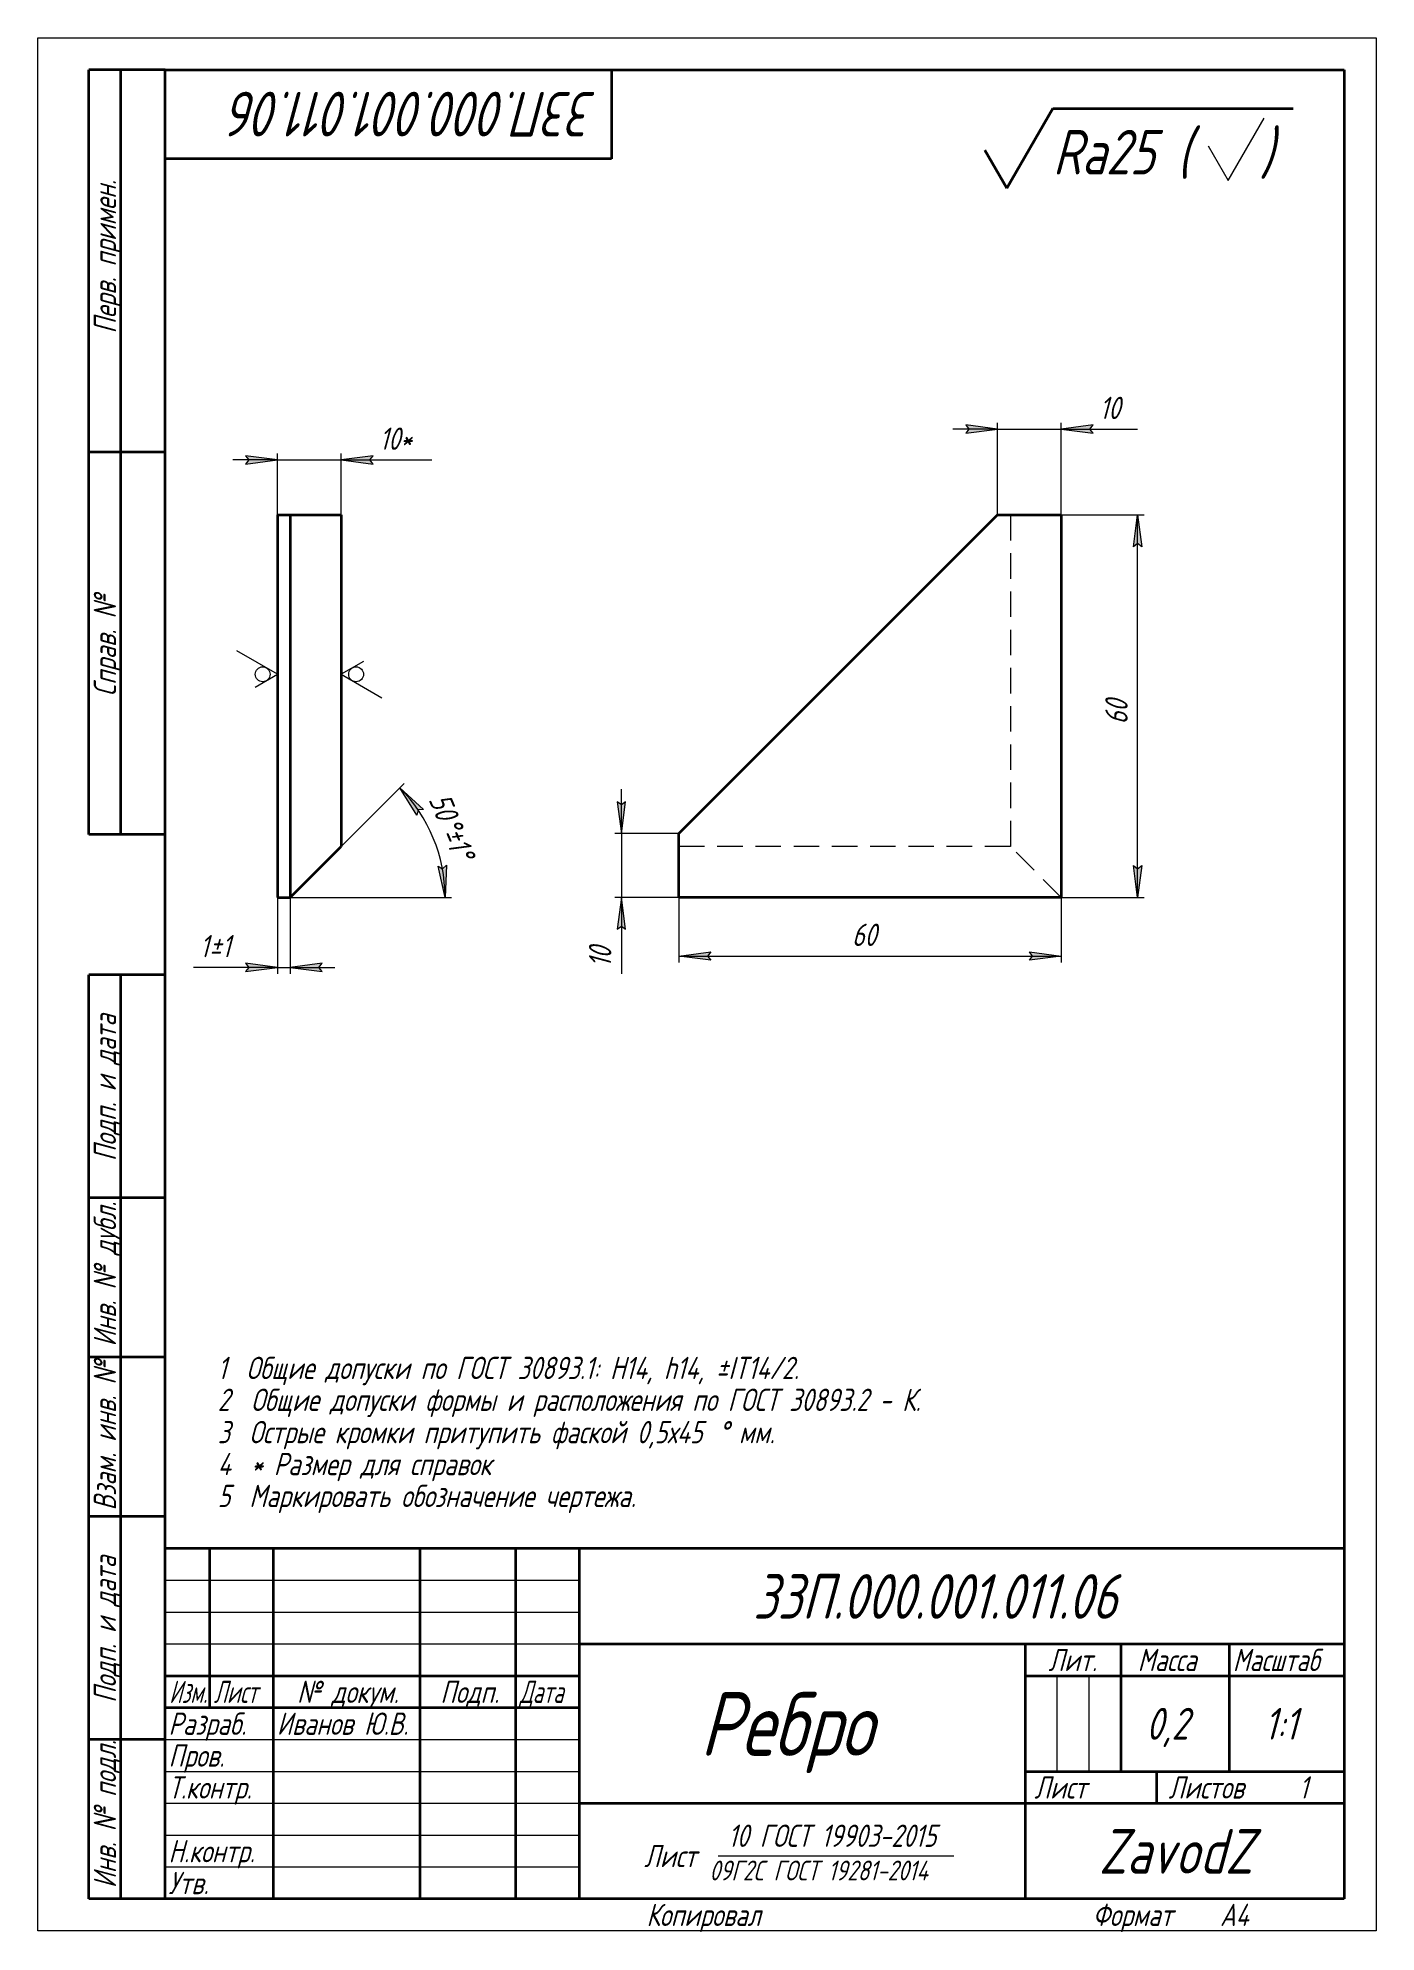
# Model space of a CAD drawing. Header units: millimetres. Extents: x 0 to 210, y 0 to 297.
import ezdxf

# ---------------------------------------------------------------- set-up
doc = ezdxf.new("R2010")
doc.units = ezdxf.units.MM
for name, pattern in [('K5LT_BASIC', [0]), ('K5LT_DASHED', [6, 4, -2]), ('K5LT_THIN', [0])]:
    doc.linetypes.add(name, pattern=pattern)
doc.layers.add('Системный слой', color=7, linetype='Continuous')
doc.styles.add('KDIMTEXTSTYLE', font='GOST_AU.SHX', dxfattribs={"width": 0.96, "oblique": 15, "height": 5})
doc.styles.add('KTEXTSTYLE', font='GOST_AU.SHX', dxfattribs={"width": 0.96, "height": 5})
doc.dimstyles.new('KDIMSTYLE (1.00)', dxfattribs={"dimtxt": 5, "dimasz": 1, "dimexe": 2, "dimexo": 0, "dimgap": 1, "dimtad": 1, "dimtxsty": 'KDIMTEXTSTYLE', "dimsah": 1, "dimcen": 0, "dimdle": 1, "dimadec": 0, "dimazin": 0, "dimtfac": 0.667, "dimtmove": 0, "dimatfit": 3, "dimfxl": 1, "dimtvp": 1, "dimtolj": 1, "dimtzin": 0, "dimarcsym": 0})

# ---------------------------------------------------------------- blocks, each defined once
blk = doc.blocks.new('D0')
at = {"layer": 'Системный слой'}
for points in [[(32.6, 230.12), (37.6, 230.78), (32.6, 231.44), (33.1, 230.78)], [(52.1, 230.78), (52.6, 231.44), (47.6, 230.78), (52.6, 230.12)]]:
    blk.add_hatch(color=7, dxfattribs=at).paths.add_polyline_path(points)
at = {"layer": 'Системный слой', "color": 7, "linetype": 'K5LT_THIN', "lineweight": 18}
for p, q in [((37.6, 230.78), (30.6, 230.78)), ((37.6, 230.78), (32.6, 231.44)), ((32.6, 231.44), (33.1, 230.78)), ((33.1, 230.78), (32.6, 230.12)), ((32.6, 230.12), (37.6, 230.78)), ((37.6, 162.14), (37.6, 231.78)), ((37.6, 230.78), (47.6, 230.78)), ((47.6, 170.14), (47.6, 231.78)), ((52.6, 231.44), (47.6, 230.78)), ((47.6, 230.78), (52.6, 230.12)), ((47.6, 230.78), (54.6, 230.78)), ((47.6, 230.78), (52.6, 230.78)), ((52.1, 230.78), (52.6, 231.44)), ((52.6, 230.12), (52.1, 230.78)), ((52.6, 230.78), (61.8, 230.78))]:
    blk.add_line(p, q, dxfattribs=at)
at = {"layer": 'Системный слой', "color": 7, "insert": (53.6, 235.86), "char_height": 2.5, "attachment_point": 1, "style": 'KTEXTSTYLE'}
blk.add_mtext('\\H3.5;\\W0.965;\\Q15;\\Q15;10*', dxfattribs=at)
blk = doc.blocks.new('KDIMARROW_02')
at = {"layer": 'Системный слой'}
blk.add_hatch(color=0, dxfattribs=at).paths.add_polyline_path([(4.5, 0), (5, 0.66), (0, 0), (5, -0.66)])
at = {"layer": 'Системный слой', "color": 0, "linetype": 'K5LT_THIN', "lineweight": 18}
for p, q in [((0, 0), (-1, 0)), ((5, 0.66), (0, 0)), ((0, 0), (5, -0.66)), ((0, 0), (7, 0)), ((4.5, 0), (5, 0.66)), ((5, -0.66), (4.5, 0))]:
    blk.add_line(p, q, dxfattribs=at)
blk = doc.blocks.new('U0')
at = {"layer": 'Системный слой', "color": 7, "linetype": 'K5LT_THIN', "lineweight": 18}
for p, q in [((37.6, 197.14), (31.2, 200.84)), ((34.1, 195.12), (37.6, 197.14))]:
    blk.add_line(p, q, dxfattribs=at)
blk.add_arc((35.27, 197.14), 1.17, 0, 360, dxfattribs=at)
blk = doc.blocks.new('U1')
at = {"layer": 'Системный слой', "color": 7, "linetype": 'K5LT_THIN', "lineweight": 18}
for p, q in [((51.1, 199.16), (47.6, 197.14)), ((47.6, 197.14), (54, 193.44))]:
    blk.add_line(p, q, dxfattribs=at)
blk.add_arc((49.94, 197.14), 1.17, 0, 360, dxfattribs=at)
blk = doc.blocks.new('D1')
at = {"layer": 'Системный слой'}
for points in [[(32.6, 150.5), (37.6, 151.16), (32.6, 151.82), (33.1, 151.16)], [(44.1, 151.16), (44.6, 151.82), (39.6, 151.16), (44.6, 150.5)]]:
    blk.add_hatch(color=7, dxfattribs=at).paths.add_polyline_path(points)
at = {"layer": 'Системный слой', "color": 7, "linetype": 'K5LT_THIN', "lineweight": 18}
for p, q in [((37.6, 162.14), (37.6, 150.16)), ((39.6, 162.14), (39.6, 150.16)), ((37.6, 151.16), (32.6, 151.82)), ((32.6, 151.82), (33.1, 151.16)), ((44.6, 151.82), (39.6, 151.16)), ((44.1, 151.16), (44.6, 151.82)), ((32.6, 151.16), (24.42, 151.16)), ((37.6, 151.16), (30.6, 151.16)), ((33.1, 151.16), (32.6, 150.5)), ((32.6, 150.5), (37.6, 151.16)), ((37.6, 151.16), (32.6, 151.16)), ((37.6, 151.16), (39.6, 151.16)), ((39.6, 151.16), (44.6, 150.5)), ((39.6, 151.16), (46.6, 151.16)), ((44.6, 150.5), (44.1, 151.16))]:
    blk.add_line(p, q, dxfattribs=at)
at = {"layer": 'Системный слой', "color": 7, "char_height": 2.5, "attachment_point": 1, "style": 'KTEXTSTYLE'}
for s, insert in [('\\H3.5;\\W0.965;\\Q15;\\Q15;1', (25.42, 156.24)), ('\\H3.5;\\W0.965;\\Q15;\\Q15;±', (26.9, 156.24)), ('\\H3.5;\\W0.965;\\Q15;\\Q15;1', (28.85, 156.24))]:
    blk.add_mtext(s, dxfattribs=dict(at, insert=insert))
blk = doc.blocks.new('D2')
at = {"layer": 'Системный слой'}
for points in [[(60.49, 175.9), (56.79, 179.33), (59.47, 175.06), (59.66, 175.86)], [(63.91, 162.14), (64.1, 167.18), (63.49, 166.62), (62.79, 167.06)]]:
    blk.add_hatch(color=7, dxfattribs=at).paths.add_polyline_path(points)
at = {"layer": 'Системный слой', "color": 7, "linetype": 'K5LT_THIN', "lineweight": 18}
for p, q in [((47.6, 170.14), (57.49, 180.03)), ((56.79, 179.33), (60.49, 175.9)), ((59.47, 175.06), (56.79, 179.33)), ((59.66, 175.86), (59.47, 175.06)), ((60.49, 175.9), (59.66, 175.86)), ((63.91, 162.14), (62.79, 167.06)), ((62.79, 167.06), (63.49, 166.62)), ((63.49, 166.62), (64.1, 167.18)), ((64.1, 167.18), (63.91, 162.14)), ((52.6, 162.14), (64.91, 162.14))]:
    blk.add_line(p, q, dxfattribs=at)
blk.add_arc((39.6, 162.14), 24.3, 0, 45, dxfattribs=at)
at = {"layer": 'Системный слой', "color": 7, "char_height": 2.5, "attachment_point": 1, "rotation": 292.5, "style": 'KTEXTSTYLE'}
for s, insert in [('\\H3.5;\\W0.965;\\Q15;\\Q15;50', (64.5, 178.85)), ('\\H3.5;\\W0.965;\\Q15;\\Q15;±', (66.66, 173.64)), ('\\H3.5;\\W0.965;\\Q15;\\Q15;°', (66.09, 175)), ('\\H3.5;\\W0.965;\\Q15;\\Q15;1', (67.4, 171.84)), ('\\H3.5;\\W0.965;\\Q15;\\Q15;°', (67.97, 170.47))]:
    blk.add_mtext(s, dxfattribs=dict(at, insert=insert))
blk = doc.blocks.new('KDIMARROW_01')
at = {"layer": 'Системный слой'}
blk.add_hatch(color=0, dxfattribs=at).paths.add_polyline_path([(-5, -0.66), (0, 0), (-5, 0.66), (-4.5, 0)])
at = {"layer": 'Системный слой', "color": 0, "linetype": 'K5LT_THIN', "lineweight": 18}
for p, q in [((-4.5, 0), (-5, 0.66)), ((-5, 0.66), (0, 0)), ((0, 0), (-5, -0.66)), ((-5, -0.66), (-4.5, 0)), ((0, 0), (-1, 0))]:
    blk.add_line(p, q, dxfattribs=at)
blk = doc.blocks.new('D3')
at = {"layer": 'Системный слой'}
for points in [[(100.6, 152.93), (105.6, 153.59), (105.1, 152.93), (105.6, 152.28)], [(160.6, 152.93), (155.6, 153.59), (156.1, 152.93), (155.6, 152.28)]]:
    blk.add_hatch(color=7, dxfattribs=at).paths.add_polyline_path(points)
at = {"layer": 'Системный слой', "color": 7, "linetype": 'K5LT_THIN', "lineweight": 18}
for p, q in [((100.6, 162.14), (100.6, 151.93)), ((160.6, 162.14), (160.6, 151.93)), ((100.6, 152.93), (105.6, 153.59)), ((105.6, 152.28), (100.6, 152.93)), ((100.6, 152.93), (160.6, 152.93)), ((105.6, 153.59), (105.1, 152.93)), ((105.1, 152.93), (105.6, 152.28)), ((156.1, 152.93), (155.6, 153.59)), ((155.6, 153.59), (160.6, 152.93)), ((160.6, 152.93), (155.6, 152.28)), ((155.6, 152.28), (156.1, 152.93))]:
    blk.add_line(p, q, dxfattribs=at)
at = {"layer": 'Системный слой', "color": 7, "insert": (127.74, 158.01), "char_height": 2.5, "attachment_point": 1, "style": 'KTEXTSTYLE'}
blk.add_mtext('\\H3.5;\\W0.965;\\Q15;\\Q15;60', dxfattribs=at)
blk = doc.blocks.new('D4')
at = {"layer": 'Системный слой'}
for points in [[(173.24, 217.14), (172.58, 222.14), (171.92, 217.14), (172.58, 217.64)], [(172.58, 162.14), (173.24, 167.14), (172.58, 166.64), (171.92, 167.14)]]:
    blk.add_hatch(color=7, dxfattribs=at).paths.add_polyline_path(points)
at = {"layer": 'Системный слой', "color": 7, "linetype": 'K5LT_THIN', "lineweight": 18}
for p, q in [((160.6, 222.14), (173.58, 222.14)), ((171.92, 217.14), (172.58, 222.14)), ((172.58, 222.14), (173.24, 217.14)), ((172.58, 162.14), (172.58, 222.14)), ((172.58, 217.64), (171.92, 217.14)), ((173.24, 217.14), (172.58, 217.64)), ((172.58, 162.14), (171.92, 167.14)), ((171.92, 167.14), (172.58, 166.64)), ((172.58, 166.64), (173.24, 167.14)), ((173.24, 167.14), (172.58, 162.14)), ((160.6, 162.14), (173.58, 162.14))]:
    blk.add_line(p, q, dxfattribs=at)
at = {"layer": 'Системный слой', "color": 7, "insert": (167.51, 189.28), "char_height": 2.5, "attachment_point": 1, "rotation": 90, "style": 'KTEXTSTYLE'}
blk.add_mtext('\\H3.5;\\W0.965;\\Q15;\\Q15;60', dxfattribs=at)
blk = doc.blocks.new('D5')
at = {"layer": 'Системный слой'}
for points in [[(145.6, 234.96), (150.6, 235.62), (145.6, 236.28), (146.1, 235.62)], [(165.1, 235.62), (165.6, 236.28), (160.6, 235.62), (165.6, 234.96)]]:
    blk.add_hatch(color=7, dxfattribs=at).paths.add_polyline_path(points)
at = {"layer": 'Системный слой', "color": 7, "linetype": 'K5LT_THIN', "lineweight": 18}
for p, q in [((150.6, 235.62), (143.6, 235.62)), ((150.6, 235.62), (145.6, 236.28)), ((145.6, 236.28), (146.1, 235.62)), ((146.1, 235.62), (145.6, 234.96)), ((145.6, 234.96), (150.6, 235.62)), ((150.6, 222.14), (150.6, 236.62)), ((150.6, 235.62), (160.6, 235.62)), ((160.6, 220.34), (160.6, 236.62)), ((165.6, 236.28), (160.6, 235.62)), ((160.6, 235.62), (165.6, 234.96)), ((160.6, 235.62), (167.6, 235.62)), ((160.6, 235.62), (165.6, 235.62)), ((165.1, 235.62), (165.6, 236.28)), ((165.6, 234.96), (165.1, 235.62)), ((165.6, 235.62), (172.58, 235.62))]:
    blk.add_line(p, q, dxfattribs=at)
at = {"layer": 'Системный слой', "color": 7, "insert": (166.6, 240.69), "char_height": 2.5, "attachment_point": 1, "style": 'KTEXTSTYLE'}
blk.add_mtext('\\H3.5;\\W0.965;\\Q15;\\Q15;10', dxfattribs=at)
blk = doc.blocks.new('D6')
at = {"layer": 'Системный слой'}
for points in [[(91.56, 172.14), (92.22, 177.14), (91.56, 176.64), (90.9, 177.14)], [(92.22, 157.14), (91.56, 162.14), (90.9, 157.14), (91.56, 157.64)]]:
    blk.add_hatch(color=7, dxfattribs=at).paths.add_polyline_path(points)
at = {"layer": 'Системный слой', "color": 7, "linetype": 'K5LT_THIN', "lineweight": 18}
for p, q in [((91.56, 172.14), (91.56, 179.14)), ((91.56, 176.64), (90.9, 177.14)), ((90.9, 177.14), (91.56, 172.14)), ((91.56, 172.14), (92.22, 177.14)), ((92.22, 177.14), (91.56, 176.64)), ((100.6, 172.14), (90.56, 172.14)), ((91.56, 172.14), (91.56, 162.14)), ((100.6, 162.14), (90.56, 162.14)), ((91.56, 162.14), (90.9, 157.14)), ((92.22, 157.14), (91.56, 162.14)), ((91.56, 162.14), (91.56, 155.14)), ((91.56, 162.14), (91.56, 157.14)), ((90.9, 157.14), (91.56, 157.64)), ((91.56, 157.64), (92.22, 157.14)), ((91.56, 157.14), (91.56, 150.16))]:
    blk.add_line(p, q, dxfattribs=at)
at = {"layer": 'Системный слой', "color": 7, "insert": (86.48, 151.16), "char_height": 2.5, "attachment_point": 1, "rotation": 90, "style": 'KTEXTSTYLE'}
blk.add_mtext('\\H3.5;\\W0.965;\\Q15;\\Q15;10', dxfattribs=at)
blk = doc.blocks.new('U2')
at = {"color": 7, "linetype": 'K5LT_THIN', "lineweight": 18}
for p, q in [((0, 0), (0, 297)), ((0, 297), (210, 297)), ((210, 297), (210, 0)), ((20, 55), (85, 55)), ((20, 50), (85, 50)), ((20, 45), (85, 45)), ((159.96, 25), (159.96, 40)), ((164.98, 25), (164.98, 40)), ((20, 30), (85, 30)), ((20, 25), (85, 25)), ((20, 20), (85, 20)), ((20, 15), (85, 15)), ((20, 10), (85, 10)), ((106.77, 11.72), (143.73, 11.72)), ((210, 0), (0, 0))]:
    blk.add_line(p, q, dxfattribs=at)
at = {"color": 150, "linetype": 'K5LT_BASIC', "lineweight": 40, "true_color": 0x0080ff}
for p, q in [((8, 172), (8, 292)), ((20, 292), (8, 292)), ((13, 172), (13, 292)), ((20, 5), (20, 292)), ((20, 292), (205, 292)), ((90, 292), (90, 278)), ((205, 292), (205, 5)), ((90, 278), (20, 278)), ((20, 232), (8, 232)), ((20, 172), (8, 172)), ((8, 5), (8, 150)), ((20, 150), (8, 150)), ((13, 5), (13, 150)), ((20, 115), (8, 115)), ((20, 90), (8, 90)), ((20, 65), (8, 65)), ((20, 60), (205, 60)), ((20, 5), (20, 60)), ((27, 35), (27, 60)), ((37, 5), (37, 60)), ((60, 5), (60, 60)), ((75, 5), (75, 60)), ((85, 5), (85, 60)), ((85, 45), (205, 45)), ((155, 5), (155, 45)), ((170, 25), (170, 45)), ((187, 25), (187, 45)), ((20, 40), (85, 40)), ((155, 40), (170, 40)), ((170, 40), (205, 40)), ((20, 35), (85, 35)), ((20, 30), (8, 30)), ((155, 25), (205, 25)), ((175.57, 20), (175.57, 25)), ((85, 20), (155, 20)), ((155, 20), (205, 20)), ((20, 5), (8, 5)), ((205, 5), (20, 5))]:
    blk.add_line(p, q, dxfattribs=at)
at = {"color": 7, "char_height": 2.5, "attachment_point": 1, "style": 'KTEXTSTYLE'}
for s, insert, rotation in [('\\H3.5;\\W0.965;\\Q15;\\Q15;\\H7.00;ЗЗП.000.001.011.06', (87.76, 281.55), 180), ('\\H3.5;\\W0.965;\\Q15;\\Q15;Перв. примен.', (8.77, 250.61), 90), ('\\H3.5;\\W0.965;\\Q15;\\Q15;Справ. №', (8.77, 193.68), 90), ('\\H3.5;\\W0.965;\\Q15;\\Q15;Подп. и дата', (8.77, 120.75), 90), ('\\H3.5;\\W0.965;\\Q15;\\Q15;Инв. № дубл.', (8.77, 91.67), 90), ('\\H3.5;\\W0.965;\\Q15;\\Q15;Взам. инв. №', (8.77, 65.94), 90), ('\\H3.5;\\W0.965;\\Q15;\\Q15;Подп. и дата', (8.77, 35.75), 90), ('\\H3.5;\\W0.965;\\Q15;\\Q15;Инв. № подл.', (8.77, 6.67), 90)]:
    blk.add_mtext(s, dxfattribs=dict(at, insert=insert, rotation=rotation))
for s, insert in [('\\H3.5;\\W0.965;\\Q15;\\Q15;\\H7.00;ЗЗП.000.001.011.06', (112.24, 55.95)), ('\\H3.5;\\W0.965;\\Q15;\\Q15;Лит.', (158.56, 44.23)), ('\\H3.5;\\W0.965;\\Q15;\\Q15;Масса', (172.58, 44.23)), ('\\H3.5;\\W0.965;\\Q15;\\Q15;\\W0.941;Масштаб', (187.52, 44.23)), ('\\H3.5;\\W0.965;\\Q15;\\Q15;\\W0.797;Изм.', (20.61, 39.23)), ('\\H3.5;\\W0.965;\\Q15;\\Q15;\\W0.807;Лист', (27.6, 39.23)), ('\\H3.5;\\W0.965;\\Q15;\\Q15;№ докум.', (40.67, 39.23)), ('\\H3.5;\\W0.965;\\Q15;\\Q15;Подп.', (63.15, 39.23)), ('\\H3.5;\\W0.965;\\Q15;\\Q15;\\W0.807;Дата', (75.6, 39.23)), ('\\H3.5;\\W0.965;\\Q15;\\Q15;\\H10.00;Ребро', (103.89, 37.43)), ('\\H3.5;\\W0.965;\\Q15;\\Q15;Разраб.', (20.5, 34.23)), ('\\H3.5;\\W0.965;\\Q15;\\Q15;Иванов Ю.В.', (37.5, 34.23)), ('\\H3.5;\\W0.965;\\Q15;\\Q15;\\H5.00;0,2', (173.89, 34.97)), ('\\H3.5;\\W0.965;\\Q15;\\Q15;\\H5.00;1:1', (192.44, 34.97)), ('\\H3.5;\\W0.965;\\Q15;\\Q15;Пров.', (20.5, 29.23)), ('\\H3.5;\\W0.965;\\Q15;\\Q15;Т.контр.', (20.5, 24.23)), ('\\H3.5;\\W0.965;\\Q15;\\Q15;Лист', (156.36, 24.23)), ('\\H3.5;\\W0.965;\\Q15;\\Q15;Листов', (177.41, 24.23)), ('\\H3.5;\\W0.965;\\Q15;\\Q15;1', (197.91, 24.23)), ('\\H3.5;\\W0.965;\\Q15;\\Q15;10 ГОСТ 19903-2015', (108.31, 16.65)), ('\\H3.5;\\W0.965;\\Q15;\\Q15;\\H7.00;ZavodZ', (166.5, 15.95)), ('\\H3.5;\\W0.965;\\Q15;\\Q15;Н.контр.', (20.5, 14.23)), ('\\H3.5;\\W0.965;\\Q15;\\Q15;Лист ', (95.14, 13.47)), ('\\H3.5;\\W0.965;\\Q15;\\Q15;Утв.', (20.5, 9.23)), ('\\H3.5;\\W0.965;\\Q15;\\Q15;\\H3.11;09Г2С ГОСТ 19281-2014', (105.38, 11)), ('\\H3.5;\\W0.965;\\Q15;\\Q15;Копировал', (95.5, 4.23)), ('\\H3.5;\\W0.965;\\Q15;\\Q15;Формат', (165.5, 4.23)), ('\\H3.5;\\W0.965;\\Q15;\\Q15;A4', (185.5, 4.23))]:
    blk.add_mtext(s, dxfattribs=dict(at, insert=insert))
blk = doc.blocks.new('U3')
at = {"color": 7, "char_height": 2.5, "attachment_point": 1, "style": 'KTEXTSTYLE'}
for s, insert in [('\\H3.5;\\W0.965;\\Q15;\\Q15;1', (28.22, 90.05)), ('\\H3.5;\\W0.965;\\Q15;\\Q15;Общие допуски по ГОСТ 30893.1: H14, h14, ', (32.7, 90.05)), ('\\H3.5;\\W0.965;\\Q15;\\Q15;±', (106.42, 90.05)), ('\\H3.5;\\W0.965;\\Q15;\\Q15;IT14/2.', (108.36, 90.05)), ('\\H3.5;\\W0.965;\\Q15;\\Q15;2', (28.22, 85.05)), ('\\H3.5;\\W0.965;\\Q15;\\Q15;Общие допуски формы и расположения по ГОСТ 30893.2 - К.', (33.44, 85.05)), ('\\H3.5;\\W0.965;\\Q15;\\Q15;3', (28.22, 79.98)), ('\\H3.5;\\W0.965;\\Q15;\\Q15;Острые кромки притупить фаской 0,5х45', (33.17, 79.98)), ('\\H3.5;\\W0.965;\\Q15;\\Q15;°', (106.79, 79.98)), ('\\H3.5;\\W0.965;\\Q15;\\Q15; мм.', (108.27, 79.98)), ('\\H3.5;\\W0.965;\\Q15;\\Q15;4', (28.22, 74.97)), ('\\H3.5;\\W0.965;\\Q15;\\Q15;* Размер для справок', (33.44, 74.97)), ('\\H3.5;\\W0.965;\\Q15;\\Q15;5', (28.22, 69.97)), ('\\H3.5;\\W0.965;\\Q15;\\Q15;Маркировать обозначение чертежа.', (33.17, 69.97))]:
    blk.add_mtext(s, dxfattribs=dict(at, insert=insert))
blk = doc.blocks.new('U4')
at = {"color": 150, "linetype": 'K5LT_BASIC', "lineweight": 40, "true_color": 0x0080ff}
for p, q in [((152.04, 273.42), (159.25, 285.91)), ((159.25, 285.91), (197, 285.91)), ((148.6, 279.37), (152.04, 273.42))]:
    blk.add_line(p, q, dxfattribs=at)
at = {"color": 7, "linetype": 'K5LT_THIN', "lineweight": 18}
for p, q in [((186.77, 274.61), (192.45, 284.41)), ((183.67, 280.05), (186.77, 274.61))]:
    blk.add_line(p, q, dxfattribs=at)
at = {"color": 7, "char_height": 2.5, "attachment_point": 1, "style": 'KTEXTSTYLE'}
for s, insert in [('\\H3.5;\\W0.965;\\Q15;\\Q15;\\H7.00;Ra25 (', (159.25, 282.57)), ('\\H3.5;\\W0.965;\\Q15;\\Q15;\\H7.00;)', (191.75, 282.57))]:
    blk.add_mtext(s, dxfattribs=dict(at, insert=insert))

msp = doc.modelspace()

# ---------------------------------------------------------------- linework, layer by layer
at = {"layer": 'Системный слой', "color": 150, "linetype": 'K5LT_BASIC', "lineweight": 40, "true_color": 0x0080ff}
for p, q in [((37.602, 222.139), (37.602, 162.139)), ((37.602, 222.139), (39.602, 222.139)), ((39.602, 222.139), (39.602, 162.139)), ((39.602, 222.139), (47.602, 222.139)), ((47.602, 222.139), (47.602, 170.139)), ((100.602, 172.139), (150.602, 222.139)), ((150.602, 222.139), (160.602, 222.139)), ((160.602, 222.139), (160.602, 162.139)), ((39.602, 162.139), (47.602, 170.139)), ((100.602, 162.139), (100.602, 172.139)), ((37.602, 162.139), (39.602, 162.139)), ((160.602, 162.139), (100.602, 162.139))]:
    msp.add_line(p, q, dxfattribs=at)
at = {"layer": 'Системный слой', "color": 7, "linetype": 'K5LT_DASHED', "lineweight": 18}
for p, q in [((152.602, 222.139), (152.602, 170.139)), ((152.602, 170.139), (100.602, 170.139)), ((160.602, 162.139), (152.602, 170.139))]:
    msp.add_line(p, q, dxfattribs=at)
at = {"layer": 'Системный слой', "color": 7, "linetype": 'K5LT_THIN', "lineweight": 18}
msp.add_line((37.602, 162.139), (52.602, 162.139), dxfattribs=at)

# ---------------------------------------------------------------- block references
for name in ['U2', 'U4', 'U3']:
    msp.add_blockref(name, (0, 0))
at = {"layer": 'Системный слой'}
for name in ['U0', 'U1']:
    msp.add_blockref(name, (0, 0), dxfattribs=at)

# ---------------------------------------------------------------- dimensions: what is measured, and where the dimension line sits
at = {"layer": 'Системный слой', "color": 7}
for base, p1, p2, override, picture, middle in [((150.602, 235.62), (160.602, 220.336), (150.602, 222.139), {"dimexo": 0, "dimpost": '\\H3.5;\\W0.965;\\Q15;<>', "dimblk1": 'KDIMARROW_02', "dimblk2": 'KDIMARROW_02', "dimse1": 0, "dimse2": 0, "dimclrt": 7, "dimtol": 1, "dimtp": 0, "dimtm": 0, "dimtdec": 5, "dimtolj": 1}, 'D5', (169.091, 235.62)), ((37.602, 230.782), (47.602, 170.139), (37.602, 162.139), {"dimexo": 0, "dimpost": '\\H3.5;\\W0.965;\\Q15;<>\\H3.5;\\W0.965;\\Q15;\\Q15;*', "dimblk1": 'KDIMARROW_02', "dimblk2": 'KDIMARROW_02', "dimse1": 0, "dimse2": 0, "dimclrt": 7, "dimtol": 1, "dimtp": 0, "dimtm": 0, "dimtdec": 5, "dimtolj": 1}, 'D0', (57.202, 230.782)), ((100.602, 152.933), (160.602, 162.139), (100.602, 162.139), {"dimexo": 0, "dimpost": '\\H3.5;\\W0.965;\\Q15;<>', "dimblk1": 'KDIMARROW_01', "dimblk2": 'KDIMARROW_01', "dimse1": 0, "dimse2": 0, "dimclrt": 7, "dimtol": 1, "dimtp": 0, "dimtm": 0, "dimtdec": 5, "dimtolj": 1}, 'D3', (130.602, 152.933))]:
    dim = msp.add_linear_dim(base=base, p1=p1, p2=p2, dimstyle='KDIMSTYLE (1.00)', override=override, dxfattribs=at)
    dim.commit()
    dim.dimension.update_dxf_attribs({"geometry": picture, "text_midpoint": middle, "dimtype": 160})
for base, p1, p2, override, picture, middle in [((172.58, 162.139), (160.602, 222.139), (160.602, 162.139), {"dimexo": 0, "dimpost": '\\H3.5;\\W0.965;\\Q15;<>', "dimblk1": 'KDIMARROW_01', "dimblk2": 'KDIMARROW_01', "dimse1": 0, "dimse2": 0, "dimclrt": 7, "dimtol": 1, "dimtp": 0, "dimtm": 0, "dimtdec": 5, "dimtolj": 1}, 'D4', (172.58, 192.139)), ((91.559, 172.139), (100.602, 162.139), (100.602, 172.139), {"dimexo": 0, "dimpost": '\\H3.5;\\W0.965;\\Q15;<>', "dimblk1": 'KDIMARROW_02', "dimblk2": 'KDIMARROW_02', "dimse1": 0, "dimse2": 0, "dimclrt": 7, "dimtol": 1, "dimtp": 0, "dimtm": 0, "dimtdec": 5, "dimtolj": 1}, 'D6', (91.559, 153.65))]:
    dim = msp.add_linear_dim(base=base, p1=p1, p2=p2, angle=90, dimstyle='KDIMSTYLE (1.00)', override=override, dxfattribs=at)
    dim.commit()
    dim.dimension.update_dxf_attribs({"geometry": picture, "text_midpoint": middle, "dimtype": 160})
dim = msp.add_angular_dim_2l(base=(56.959, 179.152), line1=((39.602, 162.139), (47.602, 170.139)), line2=((39.602, 162.139), (52.602, 162.139)), text='\\H3.5;\\W0.965;\\Q15;\\H3.5;\\W0.965;\\Q15;\\Q15;50\\Q15;°\\Q15;(\\H0.65x;\\S+1^ -1;\\H1.5x;)', dimstyle='KDIMSTYLE (1.00)', override={"dimblk1": 'KDIMARROW_01', "dimblk2": 'KDIMARROW_01', "dimclrt": 7, "dimtolj": 1}, dxfattribs=at)
dim.commit()
dim.dimension.update_dxf_attribs({"geometry": 'D2', "text_midpoint": (62.056, 171.44), "dimtype": 162})
dim = msp.add_linear_dim(base=(37.602, 151.161), p1=(39.602, 162.139), p2=(37.602, 162.139), text='\\H3.5;\\W0.965;\\Q15;\\H3.5;\\W0.965;\\Q15;\\Q15;1\\H0.65x;\\S+1^ -1;\\H1.5x;', dimstyle='KDIMSTYLE (1.00)', override={"dimexo": 0, "dimblk1": 'KDIMARROW_02', "dimblk2": 'KDIMARROW_02', "dimse1": 0, "dimse2": 0, "dimclrt": 7, "dimtolj": 1}, dxfattribs=at)
dim.commit()
dim.dimension.update_dxf_attribs({"geometry": 'D1', "text_midpoint": (28.511, 151.161), "dimtype": 160})

doc.saveas('drawing.dxf')
